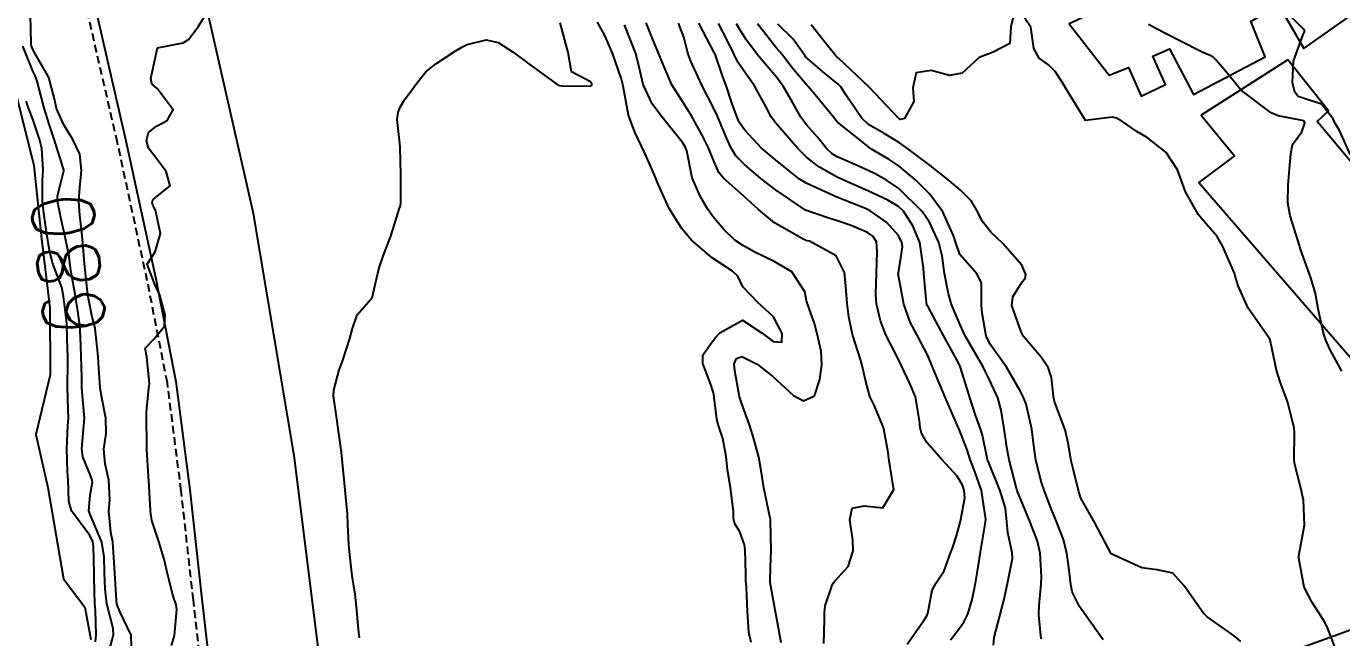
# Model space of a CAD drawing. Header units: metres. Extents: x 292545 to 299085, y 7450245 to 7463078.
# Drawn here: x 297134.6 to 297219.6, y 7453519.8 to 7453559.3 of the extents above; entities that cross this region are included whole.
import ezdxf
from ezdxf.enums import TextEntityAlignment as Align

# ---------------------------------------------------------------- set-up
doc = ezdxf.new("R2010")
doc.units = ezdxf.units.M
doc.linetypes.add('DASHED', pattern=[0.75, 0.5, -0.25])
for name, color, linetype in [('Canteiro', 45, 'DASHED'), ('Cotas', 45, 'Continuous'), ('Curvas de Nivel 1m', 11, 'Continuous'), ('Curvas de Nivel 5m', 15, 'Continuous'), ('Edificações', 30, 'Continuous'), ('Hidrografia', 140, 'Continuous'), ('Vias Primárias', 230, 'Continuous')]:
    doc.layers.add(name, color=color, linetype=linetype)
doc.styles.add('Style-STANDARD', font='STANDARD.shx')

msp = doc.modelspace()

# ---------------------------------------------------------------- linework, layer by layer
at = {"layer": 'Canteiro'}
msp.add_lwpolyline([(297146.143, 7453515.811), (297145.41, 7453522.174), (297144.622, 7453529.247), (297143.727, 7453536.227), (297142.43, 7453542.839), (297140.506, 7453551.76), (297138.582, 7453560.133), (297137.116, 7453566.44), (297135.247, 7453574.596), (297133.578, 7453581.584), (297131.947, 7453589.083), (297129.949, 7453597.587), (297128.187, 7453605.342), (297126.263, 7453613.812), (297124.266, 7453622.478), (297122.634, 7453629.004), (297121.581, 7453633.565), (297117.362, 7453637.889), (297114.807, 7453648.817), (297112.899, 7453657.151), (297110.696, 7453666.633), (297108.622, 7453675.709), (297106.617, 7453684.637), (297105.316, 7453693.733)], dxfattribs=at)
at = {"layer": 'Curvas de Nivel 1m', "flags": 128}
for points, elevation in [([(297141.41, 7453519.137), (297141.387, 7453519.922), (297140.648, 7453521.458), (297140.467, 7453521.932), (297140.437, 7453522.152), (297140.328, 7453523.934), (297140.32, 7453524.3), (297140.195, 7453525.935), (297140.081, 7453526.568), (297139.954, 7453527.938), (297140.006, 7453528.671), (297139.94, 7453529.938), (297139.701, 7453531.003), (297139.614, 7453531.942), (297139.772, 7453532.956), (297139.755, 7453533.94), (297139.497, 7453535.262), (297139.393, 7453535.944), (297139.277, 7453537.515), (297139.246, 7453537.946), (297139.07, 7453539.748), (297139.022, 7453539.949), (297138.878, 7453540.484), (297138.636, 7453541.699), (297138.59, 7453541.955), (297138.535, 7453542.319), (297138.371, 7453543.958), (297138.257, 7453545.281), (297138.195, 7453545.961), (297138.065, 7453547.074), (297137.997, 7453547.964), (297138.076, 7453548.864), (297138.176, 7453549.962), (297138.063, 7453551.024), (297137.623, 7453551.971), (297137.027, 7453552.921), (297136.569, 7453553.985), (297136.431, 7453554.604), (297136.07, 7453555.99), (297135.08, 7453557.716), (297134.945, 7453558.001), (297134.919, 7453558.168), (297134.887, 7453560.002)], 681), ([(297143.993, 7453519.255), (297144.177, 7453519.887), (297144.332, 7453521.567), (297144.288, 7453521.885), (297144.101, 7453522.449), (297143.737, 7453523.894), (297143.547, 7453524.753), (297143.188, 7453525.903), (297142.724, 7453527.331), (297142.643, 7453527.911), (297142.637, 7453528.008), (297142.524, 7453529.912), (297142.507, 7453530.161), (297142.4, 7453531.914), (297142.393, 7453532.3), (297142.382, 7453533.914), (297142.383, 7453534.338), (297142.537, 7453535.913), (297142.565, 7453536.174), (297142.4, 7453537.915), (297142.289, 7453538.486), (297142.865, 7453539.078), (297143.533, 7453539.9), (297143.595, 7453540.615), (297143.23, 7453541.905), (297142.904, 7453542.659), (297142.421, 7453543.915), (297142.931, 7453544.704), (297143.276, 7453545.897), (297142.958, 7453547.394), (297142.79, 7453547.732), (297142.752, 7453547.903), (297142.795, 7453548.073), (297142.968, 7453548.23), (297143.897, 7453548.973), (297143.64, 7453549.894), (297143.002, 7453550.775), (297142.509, 7453551.409), (297142.386, 7453551.909), (297142.504, 7453552.424), (297143.027, 7453552.83), (297143.723, 7453553.203), (297144.111, 7453553.889), (297143.057, 7453555.263), (297142.726, 7453555.572), (297142.648, 7453555.906), (297143.083, 7453557.9), (297144.755, 7453558.216), (297145.091, 7453558.433), (297145.72, 7453559.258), (297146.093, 7453559.87)], 682), ([(297156.139, 7453519.745), (297156.074, 7453520.311), (297155.952, 7453521.747), (297155.853, 7453522.56), (297155.667, 7453523.75), (297155.526, 7453524.921), (297155.452, 7453525.753), (297155.394, 7453527.082), (297155.372, 7453527.754), (297155.216, 7453529.288), (297155.164, 7453529.756), (297155.008, 7453531.521), (297154.983, 7453531.758), (297154.793, 7453533.119), (297154.691, 7453533.762), (297154.45, 7453535.396), (297154.474, 7453535.765), (297154.836, 7453537.079), (297155.02, 7453537.579), (297155.078, 7453537.758), (297155.505, 7453539.111), (297155.696, 7453539.752), (297155.995, 7453540.636), (297156.892, 7453541.672), (297156.927, 7453541.705), (297156.951, 7453541.739), (297157.324, 7453543.329), (297157.425, 7453543.732), (297157.697, 7453544.495), (297158.161, 7453545.722), (297158.708, 7453547.461), (297158.793, 7453547.713), (297158.815, 7453547.863), (297158.809, 7453549.713), (297158.777, 7453551.48), (297158.75, 7453551.714), (297158.576, 7453553.264), (297158.638, 7453553.716), (297158.738, 7453554.014), (297159.045, 7453554.547), (297159.551, 7453555.21), (297159.901, 7453555.702), (297160.426, 7453556.339), (297161.075, 7453556.868), (297161.57, 7453557.193), (297162.319, 7453557.678), (297162.794, 7453557.966), (297163.09, 7453558.109), (297164.332, 7453558.414), (297165.092, 7453558.252), (297166.058, 7453557.63), (297167.075, 7453556.859), (297168.821, 7453555.602), (297169.061, 7453555.472), (297169.213, 7453555.446), (297171.061, 7453555.411), (297171.152, 7453555.479), (297171.152, 7453555.569), (297171.064, 7453555.706), (297169.831, 7453556.349), (297169.613, 7453557.592), (297169.112, 7453559.51)], 683), ([(297181.448, 7453519.448), (297181.299, 7453520.109), (297181.197, 7453521.452), (297181.136, 7453522.993), (297181.109, 7453523.454), (297181.094, 7453523.861), (297181.053, 7453525.455), (297181.016, 7453525.765), (297180.714, 7453526.604), (297180.387, 7453527.122), (297180.311, 7453527.456), (297180.296, 7453527.89), (297180.099, 7453529.46), (297179.921, 7453530.619), (297179.838, 7453531.464), (297179.617, 7453532.641), (297179.329, 7453533.472), (297179.218, 7453533.885), (297179.029, 7453535.477), (297178.997, 7453535.649), (297178.829, 7453536.135), (297178.313, 7453537.485), (297178.316, 7453538.02), (297178.863, 7453538.798), (297179.166, 7453539.178), (297179.416, 7453539.472), (297180.881, 7453540.289), (297182.153, 7453539.437), (297182.865, 7453538.916), (297183.426, 7453538.863), (297183.454, 7453539.424), (297182.884, 7453540.508), (297181.884, 7453541.44), (297180.903, 7453542.452), (297180.578, 7453543.124), (297180.239, 7453543.46), (297178.926, 7453544.323), (297177.573, 7453545.494), (297176.95, 7453546.235), (297176.142, 7453547.508), (297175.428, 7453549.074), (297175.257, 7453549.517), (297174.999, 7453550.112), (297174.564, 7453551.082), (297174.366, 7453551.53), (297173.931, 7453552.445), (297173.527, 7453553.543), (297173.179, 7453555.43), (297173.145, 7453555.549), (297173.125, 7453555.611), (297173.066, 7453555.868), (297172.48, 7453557.556), (297172.006, 7453558.654), (297171.512, 7453559.566)], 684), ([(297186.132, 7453519.388), (297186.174, 7453520.913), (297186.178, 7453521.387), (297186.223, 7453521.823), (297186.68, 7453523.155), (297186.753, 7453523.308), (297186.821, 7453523.379), (297187.699, 7453524.364), (297188.031, 7453525.367), (297188.001, 7453526.076), (297187.813, 7453527.369), (297187.972, 7453528.13), (297188.737, 7453528.291), (297189.942, 7453528.141), (297190.653, 7453529.341), (297190.641, 7453529.454), (297190.333, 7453531.344), (297190.273, 7453531.85), (297190, 7453533.348), (297189.379, 7453534.789), (297189.118, 7453535.357), (297188.833, 7453536.41), (297188.623, 7453537.362), (297188.534, 7453537.677), (297187.996, 7453539.369), (297187.761, 7453540.494), (297187.641, 7453541.373), (297187.544, 7453542.736), (297187.468, 7453543.374), (297186.929, 7453544.442), (297185.218, 7453545.406), (297184.976, 7453545.442), (297184.943, 7453545.454), (297184.85, 7453545.505), (297182.955, 7453546.589), (297181.924, 7453547.44), (297180.976, 7453548.301), (297179.652, 7453549.47), (297179.358, 7453549.836), (297179.005, 7453550.645), (297178.671, 7453551.483), (297178.297, 7453552.211), (297177.582, 7453553.495), (297177.046, 7453554.354), (297176.318, 7453555.507), (297175.762, 7453556.828), (297175.485, 7453557.516), (297175.097, 7453558.439), (297174.666, 7453559.527)], 686), ([(297191.522, 7453519.327), (297192.649, 7453520.94), (297192.797, 7453521.163), (297192.856, 7453521.308), (297193.146, 7453522.835), (297193.386, 7453523.303), (297193.913, 7453524.076), (297194.353, 7453525.293), (297194.446, 7453525.553), (297194.713, 7453526.346), (297194.96, 7453527.286), (297195.239, 7453528.79), (297195.208, 7453529.283), (297195.093, 7453529.622), (297194.762, 7453530.206), (297193.739, 7453531.3), (297192.784, 7453532.383), (297192.446, 7453532.971), (297192.36, 7453533.316), (297192.318, 7453533.8), (297192.059, 7453535.321), (297191.701, 7453536.197), (297191.156, 7453537.335), (297190.852, 7453537.965), (297190.14, 7453539.347), (297189.789, 7453540.253), (297189.541, 7453541.35), (297189.503, 7453541.955), (297189.539, 7453543.351), (297189.583, 7453544.701), (297189.534, 7453545.351), (297189.311, 7453545.719), (297188.949, 7453545.958), (297187.912, 7453546.412), (297186.957, 7453546.744), (297186.461, 7453546.891), (297184.963, 7453547.41), (297182.983, 7453548.736), (297182.077, 7453549.439), (297181.002, 7453550.346), (297180.462, 7453550.913), (297180.14, 7453551.463), (297179.786, 7453552.234), (297179.271, 7453553.476), (297179.041, 7453553.986), (297178.253, 7453555.488), (297177.543, 7453557.03), (297177.379, 7453557.497), (297177.094, 7453558.586), (297176.738, 7453559.504)], 687), ([(297194.315, 7453519.614), (297194.64, 7453520.032), (297195.181, 7453520.752), (297195.438, 7453521.282), (297195.728, 7453522.219), (297195.938, 7453523.277), (297196.038, 7453523.928), (297196.253, 7453525.274), (297196.559, 7453527.1), (297196.591, 7453527.262), (297196.6, 7453527.387), (297196.314, 7453529.267), (297195.922, 7453530.43), (297195.601, 7453531.278), (297195.397, 7453531.899), (297194.849, 7453533.289), (297194.795, 7453533.422), (297193.972, 7453535.299), (297193.342, 7453536.801), (297193.142, 7453537.307), (297192.853, 7453538.007), (297192.159, 7453539.321), (297191.707, 7453540.153), (297191.308, 7453541.326), (297190.949, 7453543.293), (297190.952, 7453543.33), (297191.225, 7453545.04), (297191.184, 7453545.328), (297190.947, 7453545.783), (297190.212, 7453546.598), (297189.134, 7453547.357), (297188.964, 7453547.445), (297188.822, 7453547.505), (297186.976, 7453548.251), (297185.461, 7453548.928), (297184.989, 7453549.152), (297184.576, 7453549.414), (297183.005, 7453550.651), (297182.097, 7453551.439), (297181.024, 7453552.569), (297180.677, 7453553.103), (297180.517, 7453553.458), (297180.221, 7453554.287), (297179.83, 7453555.468), (297179.616, 7453556.02), (297179.115, 7453557.48), (297179.108, 7453557.504), (297179.084, 7453557.546), (297178.063, 7453559.49)], 688), ([(297197.103, 7453519.263), (297197.146, 7453519.771), (297197.536, 7453521.257), (297197.759, 7453522.161), (297198.001, 7453523.25), (297198.318, 7453524.865), (297198.3, 7453525.246), (297198.015, 7453526.55), (297197.961, 7453527.248), (297197.864, 7453528.12), (297197.521, 7453529.252), (297196.772, 7453531.132), (297196.732, 7453531.22), (297196.72, 7453531.261), (297196.38, 7453532.857), (297196.251, 7453533.268), (297195.929, 7453534.15), (297195.576, 7453535.279), (297195.392, 7453535.845), (297194.952, 7453537.288), (297194.847, 7453537.535), (297193.861, 7453539.3), (297192.891, 7453541.106), (297192.817, 7453541.236), (297192.789, 7453541.311), (297192.767, 7453541.438), (297192.596, 7453543.313), (297192.584, 7453543.647), (297192.34, 7453545.316), (297191.885, 7453546.389), (297191.284, 7453547.327), (297190.968, 7453547.639), (297190.274, 7453548.04), (297188.982, 7453548.65), (297187.325, 7453549.377), (297186.994, 7453549.531), (297185.811, 7453550.208), (297185.007, 7453550.84), (297184.426, 7453551.416), (297183.029, 7453553.02), (297182.732, 7453553.433), (297182.406, 7453554.073), (297181.661, 7453555.444), (297181.071, 7453556.258), (297180.587, 7453556.966), (297180.34, 7453557.461), (297179.925, 7453558.301), (297179.322, 7453559.477)], 689), ([(297204.192, 7453519.62), (297203.074, 7453521.186), (297202.659, 7453521.769), (297202.188, 7453522.718), (297202.089, 7453523.199), (297201.955, 7453524.46), (297201.847, 7453525.203), (297201.615, 7453526.109), (297201.195, 7453527.213), (297200.739, 7453528.314), (297200.389, 7453529.224), (297200.199, 7453529.785), (297199.839, 7453531.229), (297199.685, 7453532.33), (297199.567, 7453533.232), (297199.202, 7453534.851), (297199.063, 7453535.238), (297198.828, 7453535.724), (297197.93, 7453537.249), (297196.865, 7453538.755), (297196.632, 7453539.264), (297196.363, 7453540.743), (297196.324, 7453541.269), (297196.313, 7453542.675), (297196.033, 7453543.273), (297194.932, 7453544.534), (297194.663, 7453545.293), (297194.544, 7453545.697), (297193.834, 7453547.301), (297192.974, 7453548.461), (297192.113, 7453549.319), (297191.002, 7453550.244), (297190.348, 7453550.681), (297189.22, 7453551.357), (297189.087, 7453551.433), (297189.014, 7453551.489), (297188.375, 7453552.011), (297187.03, 7453553.094), (297186.89, 7453553.24), (297186.776, 7453553.384), (297185.463, 7453554.998), (297185.123, 7453555.409), (297185.092, 7453555.438), (297185.063, 7453555.467), (297184.168, 7453556.508), (297183.462, 7453557.424), (297183.294, 7453557.636), (297183.087, 7453557.877), (297181.86, 7453559.442)], 691), ([(297213.079, 7453519.515), (297212.641, 7453519.866), (297210.909, 7453521.097), (297210.655, 7453521.352), (297209.42, 7453523.113), (297208.685, 7453523.927), (297207.683, 7453524.14), (297206.69, 7453524.276), (297204.703, 7453525.17), (297203.646, 7453527.181), (297202.747, 7453528.782), (297202.604, 7453529.192), (297202.241, 7453530.672), (297202.112, 7453531.2), (297201.924, 7453532.342), (297201.729, 7453533.206), (297201.07, 7453534.965), (297200.998, 7453535.217), (297200.983, 7453535.376), (297200.837, 7453536.59), (297200.622, 7453537.222), (297200.177, 7453537.903), (297199.042, 7453539.238), (297198.876, 7453539.531), (297198.287, 7453541.246), (297198.338, 7453541.807), (297198.907, 7453542.693), (297199.147, 7453543.001), (297199.183, 7453543.237), (297198.922, 7453543.841), (297197.696, 7453545.252), (297196.95, 7453545.966), (297196.373, 7453546.684), (297196.08, 7453547.273), (297195.683, 7453547.992), (297194.977, 7453548.698), (297194.254, 7453549.297), (297192.998, 7453550.287), (297191.624, 7453551.324), (297191.017, 7453551.751), (297190.029, 7453552.351), (297189.029, 7453552.949), (297188.575, 7453553.365), (297187.565, 7453554.865), (297187.227, 7453555.378), (297187.065, 7453555.552), (297186.053, 7453556.376), (297185.081, 7453557.203), (297184.984, 7453557.304), (297184.915, 7453557.403), (297184.148, 7453558.469), (297183.165, 7453559.429)], 692), ([(297198.381, 7453559.98), (297198.226, 7453559.249), (297198.153, 7453558.188), (297197.087, 7453557.624), (297196.18, 7453557.274), (297195.073, 7453556.256), (297194.259, 7453556.11), (297193.074, 7453556.44), (297192.102, 7453556.29), (297191.897, 7453555.322), (297191.95, 7453554.42), (297191.354, 7453553.327), (297191.092, 7453553.27), (297191.033, 7453553.298), (297191.013, 7453553.311), (297190.984, 7453553.331), (297189.063, 7453555.36), (297187.081, 7453557.224), (297186.998, 7453557.297), (297186.91, 7453557.382), (297186.113, 7453558.37), (297185.322, 7453559.398)], 693), ([(297219.22, 7453518.994), (297218.648, 7453520.462), (297218.464, 7453520.815), (297218.354, 7453521.004), (297217.687, 7453522.038), (297217.159, 7453523.023), (297216.823, 7453524.906), (297216.824, 7453525.028), (297216.847, 7453525.171), (297217.182, 7453527.023), (297217.132, 7453528.64), (297217.043, 7453529.026), (297216.989, 7453529.261), (297216.764, 7453530.175), (297216.544, 7453531.032), (297216.522, 7453531.286), (297216.543, 7453533.033), (297216.514, 7453533.316), (297216.085, 7453535.037), (297215.65, 7453536.227), (297215.378, 7453537.045), (297214.994, 7453538.917), (297214.946, 7453539.049), (297214.865, 7453539.188), (297213.556, 7453541.063), (297212.907, 7453542.508), (297212.777, 7453542.938), (297212.744, 7453543.073), (297212.663, 7453543.327), (297211.904, 7453545.086), (297211.552, 7453545.694), (297210.956, 7453546.379), (297210.337, 7453547.106), (297209.509, 7453548.584), (297209.308, 7453549.117), (297208.996, 7453550.002), (297208.263, 7453551.127), (297207.022, 7453552.092), (297206.362, 7453552.485), (297205.386, 7453553.165), (297205.036, 7453553.351), (297204.796, 7453553.413), (297203.033, 7453553.19), (297201.805, 7453555.209), (297201.529, 7453555.674), (297201.074, 7453556.37), (297200.659, 7453556.797), (297200.052, 7453557.225), (297199.712, 7453557.853), (297199.506, 7453559.234), (297199.112, 7453559.847)], 693), ([(297219.604, 7453536.992), (297218.857, 7453538.36), (297218.659, 7453538.801), (297218.577, 7453539.004), (297218.423, 7453539.453), (297218.08, 7453541.012), (297217.894, 7453542.007), (297217.609, 7453543.02), (297216.941, 7453544.879), (297216.893, 7453545.03), (297216.864, 7453545.111), (297216.259, 7453547.037), (297216.125, 7453547.885), (297216.131, 7453549.039), (297216.209, 7453549.824), (297216.307, 7453551.037), (297216.416, 7453551.639), (297217.027, 7453552.459), (297217.214, 7453553.027), (297217.167, 7453553.16), (297217.035, 7453553.205), (297215.487, 7453553.493), (297215.039, 7453553.703), (297213.198, 7453555.069), (297213.064, 7453555.199), (297212.226, 7453556.234), (297211.49, 7453557.094), (297211.288, 7453557.3), (297211.086, 7453557.411), (297210.572, 7453557.621), (297209.096, 7453558.381), (297207.637, 7453559.135), (297207.107, 7453559.416)], 694), ([(297139.085, 7453519.489), (297139.118, 7453519.945), (297139.077, 7453521.525), (297139.041, 7453521.946), (297138.994, 7453523.631), (297138.99, 7453523.947), (297138.963, 7453525.685), (297138.92, 7453525.948), (297138.709, 7453526.355), (297137.54, 7453527.968), (297137.358, 7453528.59), (297137.322, 7453529.971), (297137.268, 7453530.483), (297137.224, 7453531.973), (297137.306, 7453533.462), (297137.329, 7453533.972), (297137.311, 7453534.475), (297137.279, 7453535.973), (297137.298, 7453537.522), (297137.288, 7453537.973), (297137.278, 7453538.395), (297137.23, 7453539.975), (297137.204, 7453540.303), (297137, 7453541.978), (297136.899, 7453542.398), (297136.303, 7453543.986), (297136.117, 7453544.802), (297135.924, 7453545.99), (297135.735, 7453547.213), (297135.651, 7453547.993), (297135.662, 7453549.314), (297135.71, 7453549.993), (297135.62, 7453551.38), (297135.474, 7453551.995), (297135.032, 7453553.288), (297134.753, 7453554.003), (297134.607, 7453554.445)], 679)]:
    msp.add_lwpolyline(points, dxfattribs=dict(at, elevation=elevation))
at = {"layer": 'Curvas de Nivel 5m', "flags": 128}
for points, elevation in [([(297220.153, 7453550.989), (297219.436, 7453552.589), (297219.181, 7453552.999), (297219.036, 7453553.303), (297218.291, 7453554.257), (297217.049, 7453554.671), (297216.78, 7453554.754), (297216.569, 7453555.027), (297216.425, 7453555.667), (297216.471, 7453557.029), (297217.1, 7453558.76), (297217.193, 7453558.928), (297217.181, 7453559.019), (297217.105, 7453559.133), (297215.24, 7453561.048)], 695), ([(297183.381, 7453519.423), (297183.096, 7453520.978), (297183.013, 7453521.426), (297182.681, 7453523.327), (297182.675, 7453523.43), (297182.692, 7453524.322), (297182.731, 7453525.402), (297182.733, 7453525.43), (297182.711, 7453526.258), (297182.687, 7453527.395), (297182.683, 7453527.43), (297182.674, 7453527.48), (297182.254, 7453529.435), (297182.168, 7453530.027), (297181.932, 7453531.438), (297181.621, 7453532.611), (297181.365, 7453533.444), (297180.818, 7453534.948), (297180.695, 7453535.326), (297180.673, 7453535.452), (297180.388, 7453537.006), (297180.346, 7453537.457), (297180.487, 7453537.817), (297180.85, 7453537.928), (297181.822, 7453537.44), (297182.835, 7453536.652), (297184.173, 7453535.417), (297184.82, 7453535.081), (297185.533, 7453535.399), (297185.883, 7453536.444), (297186.01, 7453537.393), (297185.958, 7453538.292), (297185.712, 7453539.397), (297185.543, 7453540.064), (297185.055, 7453541.408), (297185.018, 7453541.532), (297184.9, 7453542.129), (297184.073, 7453543.418), (297182.923, 7453544.088), (297181.678, 7453544.696), (297180.938, 7453545.095), (297180.387, 7453545.458), (297179.656, 7453546.175), (297178.958, 7453547), (297178.626, 7453547.483), (297178.149, 7453548.315), (297177.636, 7453549.494), (297177.276, 7453551.232), (297177.188, 7453551.498), (297177.016, 7453551.783), (297175.598, 7453553.514), (297175.044, 7453554.284), (297174.469, 7453555.529), (297174.199, 7453556.658), (297173.981, 7453557.537), (297173.261, 7453559.397)], 685), ([(297200.187, 7453519.675), (297200.019, 7453521.226), (297200.045, 7453521.844), (297200.182, 7453523.225), (297200.203, 7453523.71), (297200.115, 7453525.226), (297199.935, 7453526.004), (297199.475, 7453527.232), (297198.749, 7453528.948), (297198.636, 7453529.241), (297198.583, 7453529.413), (297198.117, 7453531.247), (297197.956, 7453532.074), (297197.797, 7453533.25), (297197.601, 7453534.462), (297197.371, 7453535.255), (297196.835, 7453536.44), (297196.566, 7453536.99), (297196.431, 7453537.266), (297195.834, 7453538.3), (297195.277, 7453539.284), (297195.149, 7453539.559), (297194.881, 7453540.142), (297194.39, 7453541.295), (297194.196, 7453542.001), (297193.937, 7453543.3), (297193.773, 7453544.459), (297193.56, 7453545.304), (297192.956, 7453546.634), (297192.485, 7453547.315), (297190.985, 7453548.797), (297190.188, 7453549.342), (297189.41, 7453549.767), (297188.999, 7453549.975), (297187.94, 7453550.434), (297187.008, 7453550.847), (297186.669, 7453551.044), (297186.316, 7453551.39), (297185.739, 7453552.118), (297185.028, 7453552.923), (297184.651, 7453553.414), (297184.132, 7453554.334), (297183.513, 7453555.426), (297183.326, 7453555.686), (297183.069, 7453555.998), (297181.862, 7453557.442), (297181.093, 7453558.462), (297180.719, 7453559.075), (297180.503, 7453559.459)], 690), ([(297139.911, 7453518.646), (297140.245, 7453519.934), (297140.218, 7453520.356), (297139.818, 7453521.938), (297139.702, 7453522.905), (297139.668, 7453523.94), (297139.643, 7453524.991), (297139.489, 7453525.942), (297138.729, 7453527.71), (297138.65, 7453527.951), (297138.743, 7453528.978), (297138.882, 7453529.818), (297138.873, 7453529.949), (297138.756, 7453530.252), (297138.257, 7453531.447), (297138.192, 7453531.959), (297138.245, 7453532.494), (297138.377, 7453533.956), (297138.246, 7453535.387), (297138.204, 7453535.959), (297138.202, 7453536.589), (297138.162, 7453537.96), (297138.118, 7453539.213), (297138.065, 7453539.962), (297137.93, 7453541.011), (297137.777, 7453541.967), (297137.513, 7453543.372), (297137.43, 7453543.972), (297137.375, 7453544.42), (297137.054, 7453545.978), (297137.032, 7453546.067), (297136.947, 7453546.418), (297136.622, 7453547.983), (297136.623, 7453548.329), (297136.99, 7453549.783), (297137.034, 7453549.937), (297137.039, 7453549.979), (297137.034, 7453550.02), (297136.994, 7453550.134), (297136.413, 7453551.986), (297136.113, 7453552.903), (297135.762, 7453553.993), (297135.308, 7453555.75), (297135.231, 7453555.998), (297135.066, 7453556.345), (297134.398, 7453558.007)], 680)]:
    msp.add_lwpolyline(points, dxfattribs=dict(at, elevation=elevation))
at = {"layer": 'Edificações'}
msp.add_lwpolyline([(297239.13, 7453559.463), (297228.778, 7453572.55), (297219.685, 7453568.474), (297220.081, 7453567.817), (297201.983, 7453559.444), (297204.565, 7453556.125), (297205.817, 7453556.624), (297206.647, 7453554.776), (297208.21, 7453555.525), (297207.397, 7453557.357), (297208.466, 7453557.835), (297210.013, 7453554.887), (297214.64, 7453557.325), (297213.731, 7453559.62), (297215.55, 7453560.608), (297217.146, 7453557.867), (297224.153, 7453562.825), (297231.535, 7453553.766)], close=True, dxfattribs=at)
at = {"layer": 'Edificações', "elevation": 703.681}
msp.add_lwpolyline([(297226.083, 7453543.475), (297218.013, 7453553.14), (297218.732, 7453553.834), (297216.116, 7453557.118), (297210.513, 7453553.543), (297212.671, 7453550.912), (297210.374, 7453549.181), (297220.133, 7453537.903)], dxfattribs=at)
at = {"layer": 'Hidrografia'}
msp.add_lwpolyline([(297133.99, 7453554.788), (297135.104, 7453550.286), (297135.59, 7453545.544), (297136.123, 7453541.089), (297136.146, 7453536.752), (297135.239, 7453532.903), (297136.009, 7453529.47), (297137.026, 7453523.551), (297138.404, 7453521.728), (297138.776, 7453519.646)], dxfattribs=at)
at = {"layer": 'Vias Primárias', "elevation": 702.039}
for points in [[(297153.574, 7453518.269), (297151.912, 7453531.535), (297149.281, 7453547.182), (297146.581, 7453559.129), (297143.81, 7453571.423), (297140.763, 7453584.265), (297136.991, 7453595.664), (297133.651, 7453607.315), (297130.603, 7453619.572), (297126.918, 7453631.135), (297124.568, 7453640.737), (297119.914, 7453661.667), (297114.432, 7453685.258), (297111.717, 7453702.825), (297108.726, 7453722.316), (297105.901, 7453745.574), (297103.064, 7453767.41), (297101.184, 7453781.711)], [(297257.018, 7453533.773), (297219.322, 7453519.93), (297184.466, 7453507.332)]]:
    msp.add_lwpolyline(points, dxfattribs=at)
at = {"layer": 'Vias Primárias'}
msp.add_lwpolyline([(297105.864, 7453693.812), (297107.161, 7453684.737), (297109.161, 7453675.831), (297111.235, 7453666.757), (297113.439, 7453657.276), (297115.346, 7453648.942), (297117.866, 7453638.166), (297119.914, 7453630.61), (297121.07, 7453625.328), (297122.625, 7453620.134), (297125.012, 7453611.487), (297126.867, 7453604.162), (297129.2, 7453595.506), (297131.375, 7453587.52), (297133.292, 7453581.021), (297135.064, 7453574.427), (297137.134, 7453566.096), (297139.121, 7453560.258), (297141.046, 7453551.88), (297142.972, 7453542.951), (297144.273, 7453536.316), (297145.172, 7453529.313), (297145.96, 7453522.236), (297146.693, 7453515.875)], dxfattribs=at)

# ---------------------------------------------------------------- texts
at = {"layer": 'Cotas', "style": 'Style-STANDARD'}
msp.add_text('680', height=4, rotation=96.22678, dxfattribs=at).set_placement((297137.346, 7453543.885, 680), align=Align.MIDDLE_CENTER)

doc.saveas('drawing.dxf')
